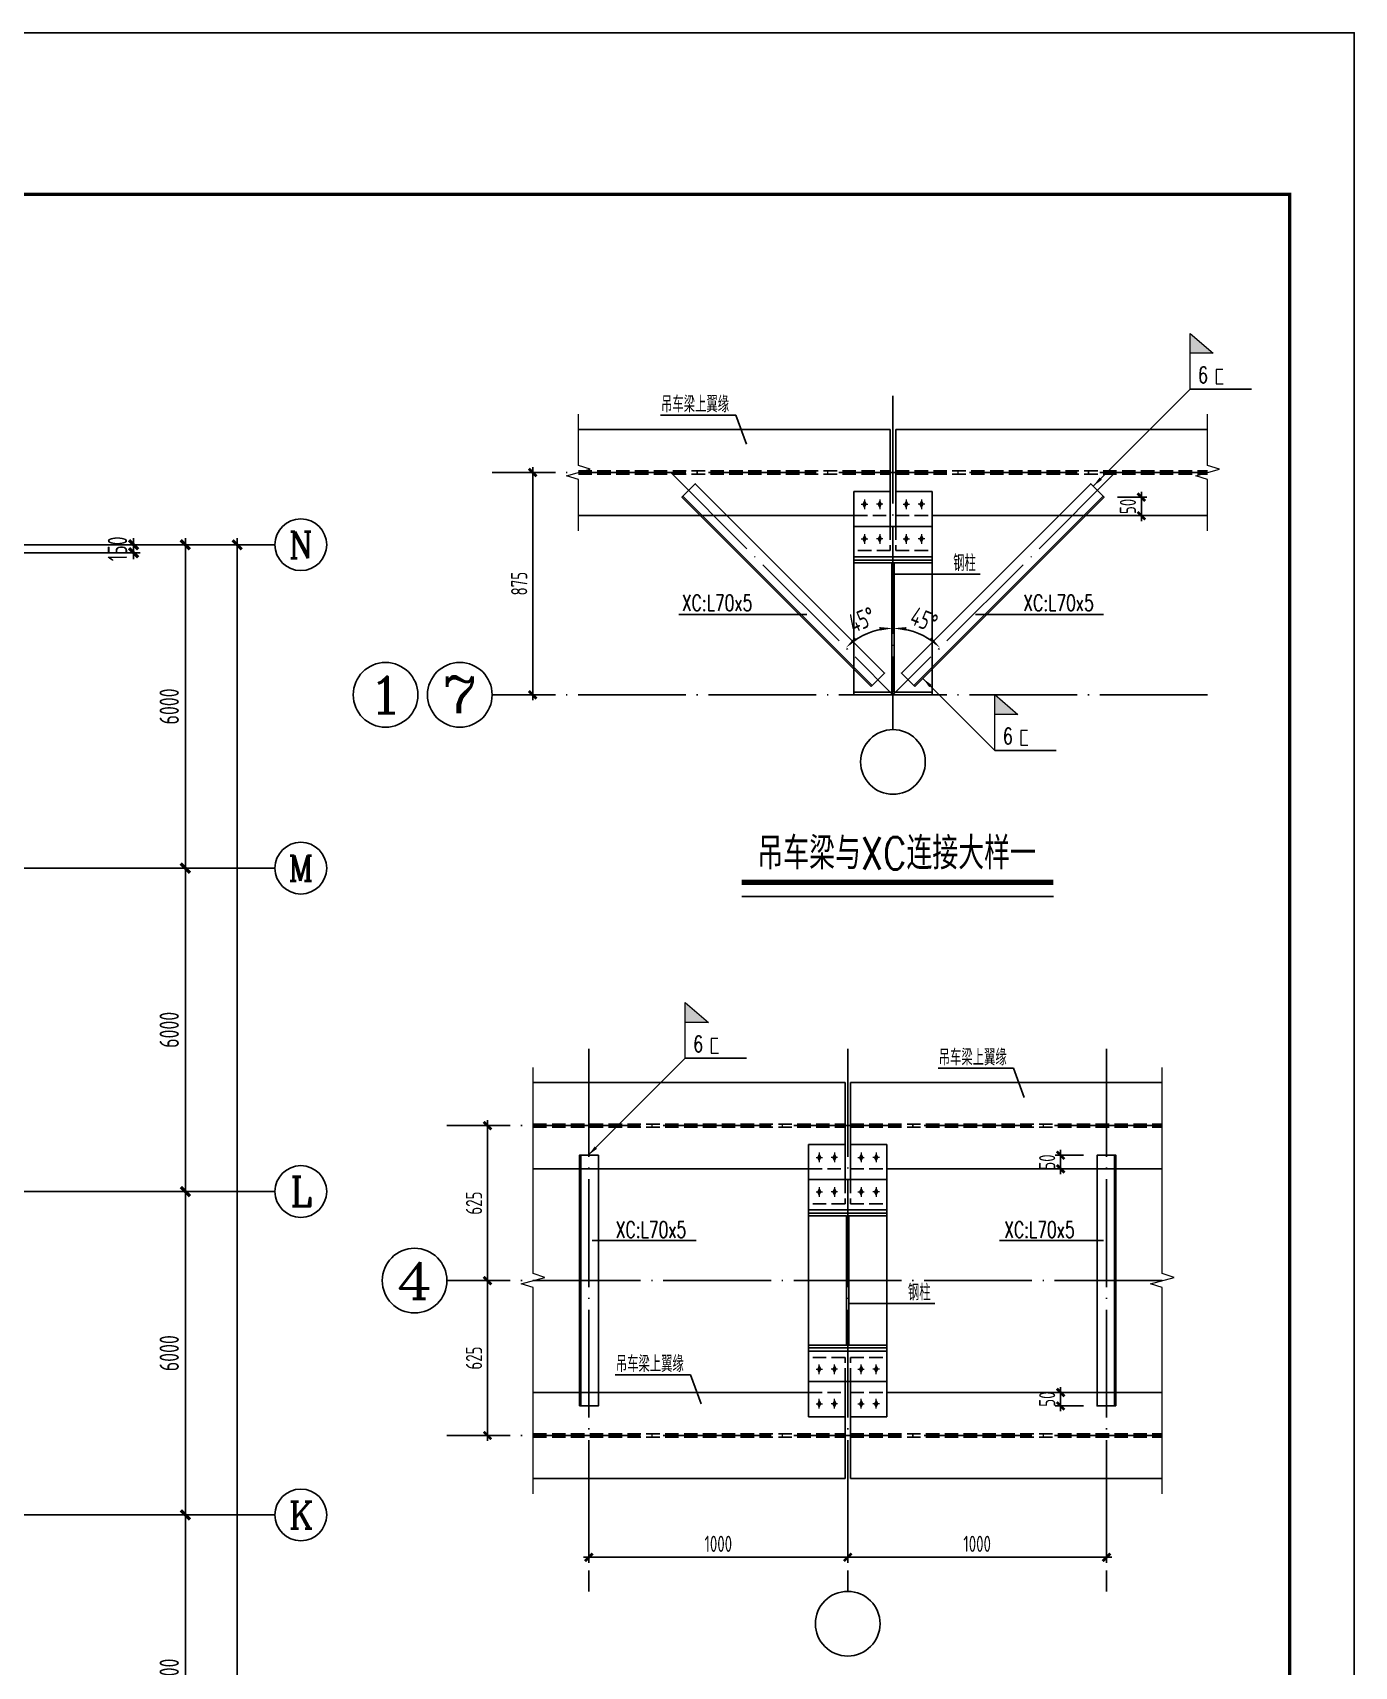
# Model space of a CAD drawing. Extents: x -1389621 to 57380, y -92505 to 283644.
# Drawn here: x -263375 to -238853, y 128257 to 158568 of the extents above; entities that cross this region are included whole.
import ezdxf
from ezdxf.enums import TextEntityAlignment as Align

# ---------------------------------------------------------------- set-up
doc = ezdxf.new("R2010")
doc.units = 0
doc.header["$LTSCALE"] = 100
doc.header["$MEASUREMENT"] = 0
doc.linetypes.add('DASH', pattern=[0.35, 0.25, -0.1])
doc.linetypes.add('DOTE', pattern=[2.42, 2, -0.2, 0.02, -0.2])
doc.layers.get('0').update_dxf_attribs({"linetype": 'CONTINUOUS'})
doc.layers.get('Defpoints').update_dxf_attribs({"linetype": 'CONTINUOUS'})
for name, color, linetype in [('AXIS', 3, 'CONTINUOUS'), ('AXIS_TEXT', 7, 'CONTINUOUS'), ('BORDER', 7, 'CONTINUOUS'), ('DIM', 3, 'CONTINUOUS'), ('DOTE', 1, 'DOTE'), ('TC', 151, 'CONTINUOUS'), ('柱子', 3, 'CONTINUOUS'), ('焊缝标注', 253, 'CONTINUOUS'), ('螺栓孔标注', 253, 'CONTINUOUS')]:
    doc.layers.add(name, color=color, linetype=linetype)
for name, color, linetype, lineweight in [('BOLT', 62, 'CONTINUOUS', 5), ('THIN', 7, 'CONTINUOUS', 0), ('文字', 3, 'CONTINUOUS', 20), ('焊接', 30, 'CONTINUOUS', 15)]:
    doc.layers.add(name, color=color, linetype=linetype, lineweight=lineweight)
doc.styles.add('_HZTXT', font='txt.shx', dxfattribs={"width": 0.7, "bigfont": 'HZTXT.shx'})
doc.styles.add('_TCH_AXIS', font='COMPLEX', dxfattribs={"bigfont": 'GBCBIG'})
doc.styles.add('COMPLEX', font='COMPLEX')
doc.styles.add('SIMPLEX', font='SIMPLEX.SHX')
doc.styles.add('TSSD_Dimension', font='tssdeng.shx', dxfattribs={"width": 0.7, "bigfont": 'hztxt.shx'})
doc.dimstyles.new('TSAN_100_100', dxfattribs={"dimtxt": 350, "dimasz": 100, "dimexe": 100, "dimexo": 250, "dimgap": 100, "dimtad": 2, "dimzin": 0, "dimdsep": 46, "dimtxsty": 'TSSD_Dimension', "dimblk": 'CLOSEDBLANK', "dimblk1": 'CLOSEDBLANK', "dimblk2": 'CLOSEDBLANK', "dimcen": 0, "dimdle": 100, "dimclrt": 7, "dimadec": 0, "dimazin": 0, "dimtfac": 1, "dimtdec": 0, "dimtix": 1, "dimtmove": 2, "dimatfit": 3, "dimldrblk": 'CLOSEDBLANK', "dimfxl": 0, "dimtolj": 1, "dimtzin": 0, "dimarcsym": 0})
doc.dimstyles.new('TSSD_100_100', dxfattribs={"dimtxt": 300, "dimasz": 100, "dimexe": 100, "dimexo": 250, "dimgap": 100, "dimtad": 1, "dimdec": 0, "dimzin": 0, "dimdsep": 46, "dimtxsty": 'TSSD_Dimension', "dimblk": 'ARCHTICK', "dimblk1": 'ARCHTICK', "dimblk2": 'ARCHTICK', "dimcen": 0, "dimdle": 100, "dimclrt": 7, "dimadec": 0, "dimazin": 0, "dimtfac": 1, "dimtdec": 0, "dimtix": 1, "dimtmove": 2, "dimatfit": 3, "dimfxl": 0, "dimtolj": 1, "dimtzin": 0, "dimarcsym": 0})

# ---------------------------------------------------------------- blocks, each defined once
blk = doc.blocks.new('_ArchTick')
at = {"color": 0, "linetype": 'ByBlock'}
blk.add_lwpolyline([(-0.71, -0.71, 0.5, 0.5, 0), (0.71, 0.71, 0.5, 0.5, 0)], format="xyseb", dxfattribs=at)
blk = doc.blocks.new('*D415')
at = {"layer": 'Defpoints', "color": 0, "ltscale": 100}
for p in [(-262635, 131067), (-260542, 131067), (-262635, 125067)]:
    blk.add_point(p, dxfattribs=at)
at = {"layer": 'DIM', "color": 0, "lineweight": -2, "ltscale": 100}
for p, q in [((-262335, 131067), (-260422, 131067)), ((-260542, 124947), (-260542, 131187)), ((-262335, 125067), (-260422, 125067))]:
    blk.add_line(p, q, dxfattribs=at)
at = {"layer": 'DIM', "color": 0, "lineweight": -2, "ltscale": 100, "xscale": 120, "yscale": 120, "zscale": 120}
for p, rotation in [((-260542, 131067), 90), ((-260542, 125067), 270)]:
    blk.add_blockref('_ArchTick', p, dxfattribs=dict(at, rotation=rotation))
at = {"layer": 'DIM', "color": 7, "ltscale": 100, "insert": (-260842, 128067), "char_height": 360, "attachment_point": 5, "rotation": 90, "style": 'TSSD_Dimension'}
blk.add_mtext('\\A1;6000', dxfattribs=at)
blk = doc.blocks.new('*D416')
at = {"layer": 'Defpoints', "color": 0, "ltscale": 100}
for p in [(-262635, 137067), (-260542, 137067), (-262635, 131067)]:
    blk.add_point(p, dxfattribs=at)
at = {"layer": 'DIM', "color": 0, "lineweight": -2, "ltscale": 100}
for p, q in [((-262335, 137067), (-260422, 137067)), ((-260542, 130947), (-260542, 137187)), ((-262335, 131067), (-260422, 131067))]:
    blk.add_line(p, q, dxfattribs=at)
at = {"layer": 'DIM', "color": 0, "lineweight": -2, "ltscale": 100, "xscale": 120, "yscale": 120, "zscale": 120}
for p, rotation in [((-260542, 137067), 90), ((-260542, 131067), 270)]:
    blk.add_blockref('_ArchTick', p, dxfattribs=dict(at, rotation=rotation))
at = {"layer": 'DIM', "color": 7, "ltscale": 100, "insert": (-260842, 134067), "char_height": 360, "attachment_point": 5, "rotation": 90, "style": 'TSSD_Dimension'}
blk.add_mtext('\\A1;6000', dxfattribs=at)
blk = doc.blocks.new('*D417')
at = {"layer": 'Defpoints', "color": 0, "ltscale": 100}
for p in [(-262635, 143067), (-260542, 143067), (-262635, 137067)]:
    blk.add_point(p, dxfattribs=at)
at = {"layer": 'DIM', "color": 0, "lineweight": -2, "ltscale": 100}
for p, q in [((-260542, 136947), (-260542, 143187)), ((-262335, 143067), (-260422, 143067)), ((-262335, 137067), (-260422, 137067))]:
    blk.add_line(p, q, dxfattribs=at)
at = {"layer": 'DIM', "color": 0, "lineweight": -2, "ltscale": 100, "xscale": 120, "yscale": 120, "zscale": 120}
for p, rotation in [((-260542, 143067), 90), ((-260542, 137067), 270)]:
    blk.add_blockref('_ArchTick', p, dxfattribs=dict(at, rotation=rotation))
at = {"layer": 'DIM', "color": 7, "ltscale": 100, "insert": (-260842, 140067), "char_height": 360, "attachment_point": 5, "rotation": 90, "style": 'TSSD_Dimension'}
blk.add_mtext('\\A1;6000', dxfattribs=at)
blk = doc.blocks.new('*D418')
at = {"layer": 'Defpoints', "color": 0, "ltscale": 100}
for p in [(-262635, 149067), (-260542, 149067), (-262635, 143067)]:
    blk.add_point(p, dxfattribs=at)
at = {"layer": 'DIM', "color": 0, "lineweight": -2, "ltscale": 100}
for p, q in [((-260542, 142947), (-260542, 149187)), ((-262335, 149067), (-260422, 149067)), ((-262335, 143067), (-260422, 143067))]:
    blk.add_line(p, q, dxfattribs=at)
at = {"layer": 'DIM', "color": 0, "lineweight": -2, "ltscale": 100, "xscale": 120, "yscale": 120, "zscale": 120}
for p, rotation in [((-260542, 149067), 90), ((-260542, 143067), 270)]:
    blk.add_blockref('_ArchTick', p, dxfattribs=dict(at, rotation=rotation))
at = {"layer": 'DIM', "color": 7, "ltscale": 100, "insert": (-260842, 146067), "char_height": 360, "attachment_point": 5, "rotation": 90, "style": 'TSSD_Dimension'}
blk.add_mtext('\\A1;6000', dxfattribs=at)
blk = doc.blocks.new('*D419')
at = {"layer": 'Defpoints', "color": 0, "ltscale": 100}
for p in [(-262875, 149067), (-259582, 149067), (-262875, 77067)]:
    blk.add_point(p, dxfattribs=at)
at = {"layer": 'DIM', "color": 0, "lineweight": -2, "ltscale": 100}
for p, q in [((-259582, 76947), (-259582, 149187)), ((-262575, 149067), (-259462, 149067)), ((-262575, 77067), (-259462, 77067))]:
    blk.add_line(p, q, dxfattribs=at)
at = {"layer": 'DIM', "color": 0, "lineweight": -2, "ltscale": 100, "xscale": 120, "yscale": 120, "zscale": 120}
for p, rotation in [((-259582, 149067), 90), ((-259582, 77067), 270)]:
    blk.add_blockref('_ArchTick', p, dxfattribs=dict(at, rotation=rotation))
at = {"layer": 'DIM', "color": 7, "ltscale": 100, "insert": (-259882, 113067), "char_height": 360, "attachment_point": 5, "rotation": 90, "style": 'TSSD_Dimension'}
blk.add_mtext('\\A1;72000', dxfattribs=at)
blk = doc.blocks.new('_AXISO')
blk.add_circle((0, 0), 0.5)
at = {"layer": 'AXIS_TEXT', "style": 'COMPLEX', "width": 1.041667}
blk.add_attdef('A', text='', height=0.56, dxfattribs=at).set_placement((-0.25, -0.28), (0.25, -0.28), align=Align.FIT)
blk = doc.blocks.new('*D435')
at = {"layer": 'Defpoints', "color": 0, "ltscale": 100}
for p in [(-263095, 149067), (-263095, 148917), (-261502, 149067)]:
    blk.add_point(p, dxfattribs=at)
at = {"layer": 'DIM', "color": 0, "lineweight": -2, "ltscale": 100}
for p, q in [((-261502, 149067), (-261502, 149187)), ((-262795, 149067), (-261382, 149067)), ((-262795, 148917), (-261382, 148917)), ((-261502, 148917), (-261502, 149067)), ((-261502, 148917), (-261502, 148797))]:
    blk.add_line(p, q, dxfattribs=at)
at = {"layer": 'DIM', "color": 0, "lineweight": -2, "ltscale": 100, "xscale": 120, "yscale": 120, "zscale": 120}
for p, rotation in [((-261502, 149067), 270), ((-261502, 148917), 90)]:
    blk.add_blockref('_ArchTick', p, dxfattribs=dict(at, rotation=rotation))
at = {"layer": 'DIM', "color": 7, "ltscale": 100, "insert": (-261802, 148992), "char_height": 360, "attachment_point": 5, "rotation": 90, "style": 'TSSD_Dimension'}
blk.add_mtext('\\A1;150', dxfattribs=at)
blk = doc.blocks.new('*D2664')
at = {"layer": 'Defpoints', "color": 0, "ltscale": 100}
for p in [(-253055, 131224), (-248252, 131224), (-248252, 130280)]:
    blk.add_point(p, dxfattribs=at)
at = {"layer": 'DIM', "color": 0, "lineweight": -2, "ltscale": 100}
for p, q in [((-253055, 130974), (-253055, 130180)), ((-248252, 130974), (-248252, 130180)), ((-253155, 130280), (-248152, 130280))]:
    blk.add_line(p, q, dxfattribs=at)
at = {"layer": 'DIM', "color": 0, "lineweight": -2, "ltscale": 100, "xscale": 100, "yscale": 100, "zscale": 100, "rotation": 180}
blk.add_blockref('_ArchTick', (-253055, 130280), dxfattribs=at)
at = {"layer": 'DIM', "color": 0, "lineweight": -2, "ltscale": 100, "xscale": 100, "yscale": 100, "zscale": 100}
blk.add_blockref('_ArchTick', (-248252, 130280), dxfattribs=at)
at = {"layer": 'DIM', "color": 7, "ltscale": 100, "insert": (-250654, 130530), "char_height": 300, "attachment_point": 5, "style": 'TSSD_Dimension'}
blk.add_mtext('\\A1;1000', dxfattribs=at)
blk = doc.blocks.new('*D2665')
at = {"layer": 'Defpoints', "color": 0, "ltscale": 100}
for p in [(-248252, 131224), (-243450, 131224), (-243450, 130280)]:
    blk.add_point(p, dxfattribs=at)
at = {"layer": 'DIM', "color": 0, "lineweight": -2, "ltscale": 100}
for p, q in [((-248252, 130974), (-248252, 130180)), ((-243450, 130974), (-243450, 130180)), ((-248352, 130280), (-243350, 130280))]:
    blk.add_line(p, q, dxfattribs=at)
at = {"layer": 'DIM', "color": 0, "lineweight": -2, "ltscale": 100, "xscale": 100, "yscale": 100, "zscale": 100, "rotation": 180}
blk.add_blockref('_ArchTick', (-248252, 130280), dxfattribs=at)
at = {"layer": 'DIM', "color": 0, "lineweight": -2, "ltscale": 100, "xscale": 100, "yscale": 100, "zscale": 100}
blk.add_blockref('_ArchTick', (-243450, 130280), dxfattribs=at)
at = {"layer": 'DIM', "color": 7, "ltscale": 100, "insert": (-245851, 130530), "char_height": 300, "attachment_point": 5, "style": 'TSSD_Dimension'}
blk.add_mtext('\\A1;1000', dxfattribs=at)
blk = doc.blocks.new('*D2666')
at = {"layer": 'Defpoints', "color": 0, "ltscale": 100}
for p in [(-254329, 135414), (-254937, 132539), (-254329, 132539)]:
    blk.add_point(p, dxfattribs=at)
at = {"layer": 'DIM', "color": 0, "lineweight": -2, "ltscale": 100}
for p, q in [((-254937, 135514), (-254937, 132439)), ((-254579, 135414), (-255037, 135414)), ((-254579, 132539), (-255037, 132539))]:
    blk.add_line(p, q, dxfattribs=at)
at = {"layer": 'DIM', "color": 0, "lineweight": -2, "ltscale": 100, "xscale": 100, "yscale": 100, "zscale": 100}
for p, rotation in [((-254937, 135414), 90), ((-254937, 132539), 270)]:
    blk.add_blockref('_ArchTick', p, dxfattribs=dict(at, rotation=rotation))
at = {"layer": 'DIM', "color": 7, "ltscale": 100, "insert": (-255187, 133977), "char_height": 300, "attachment_point": 5, "rotation": 90, "style": 'TSSD_Dimension'}
blk.add_mtext('\\A1;625', dxfattribs=at)
blk = doc.blocks.new('*D2667')
at = {"layer": 'Defpoints', "color": 0, "ltscale": 100}
for p in [(-254329, 138289), (-254937, 135414), (-254329, 135414)]:
    blk.add_point(p, dxfattribs=at)
at = {"layer": 'DIM', "color": 0, "lineweight": -2, "ltscale": 100}
for p, q in [((-254579, 138289), (-255037, 138289)), ((-254937, 138389), (-254937, 135314)), ((-254579, 135414), (-255037, 135414))]:
    blk.add_line(p, q, dxfattribs=at)
at = {"layer": 'DIM', "color": 0, "lineweight": -2, "ltscale": 100, "xscale": 100, "yscale": 100, "zscale": 100}
for p, rotation in [((-254937, 138289), 90), ((-254937, 135414), 270)]:
    blk.add_blockref('_ArchTick', p, dxfattribs=dict(at, rotation=rotation))
at = {"layer": 'DIM', "color": 7, "ltscale": 100, "insert": (-255187, 136852), "char_height": 300, "attachment_point": 5, "rotation": 90, "style": 'TSSD_Dimension'}
blk.add_mtext('\\A1;625', dxfattribs=at)
blk = doc.blocks.new('*D2668')
at = {"layer": 'Defpoints', "color": 0, "ltscale": 100}
for p in [(-243625, 137739), (-244302, 137489), (-243625, 137489)]:
    blk.add_point(p, dxfattribs=at)
at = {"layer": 'DIM', "color": 0, "lineweight": -2, "ltscale": 100}
for p, q in [((-243875, 137739), (-244402, 137739)), ((-244302, 137739), (-244302, 137839)), ((-244302, 137739), (-244302, 137489)), ((-243875, 137489), (-244402, 137489)), ((-244302, 137489), (-244302, 137389))]:
    blk.add_line(p, q, dxfattribs=at)
at = {"layer": 'DIM', "color": 0, "lineweight": -2, "ltscale": 100, "xscale": 100, "yscale": 100, "zscale": 100}
for p, rotation in [((-244302, 137739), 270), ((-244302, 137489), 90)]:
    blk.add_blockref('_ArchTick', p, dxfattribs=dict(at, rotation=rotation))
at = {"layer": 'DIM', "color": 7, "ltscale": 100, "insert": (-244552, 137614), "char_height": 300, "attachment_point": 5, "rotation": 90, "style": 'TSSD_Dimension'}
blk.add_mtext('\\A1;50', dxfattribs=at)
blk = doc.blocks.new('*D2669')
at = {"layer": 'Defpoints', "color": 0, "ltscale": 100}
for p in [(-244302, 133089), (-243625, 133339), (-243625, 133089)]:
    blk.add_point(p, dxfattribs=at)
at = {"layer": 'DIM', "color": 0, "lineweight": -2, "ltscale": 100}
for p, q in [((-244302, 133339), (-244302, 133439)), ((-243875, 133339), (-244402, 133339)), ((-243875, 133089), (-244402, 133089)), ((-244302, 133339), (-244302, 133089)), ((-244302, 133089), (-244302, 132989))]:
    blk.add_line(p, q, dxfattribs=at)
at = {"layer": 'DIM', "color": 0, "lineweight": -2, "ltscale": 100, "xscale": 100, "yscale": 100, "zscale": 100}
for p, rotation in [((-244302, 133339), 270), ((-244302, 133089), 90)]:
    blk.add_blockref('_ArchTick', p, dxfattribs=dict(at, rotation=rotation))
at = {"layer": 'DIM', "color": 7, "ltscale": 100, "insert": (-244552, 133214), "char_height": 300, "attachment_point": 5, "rotation": 90, "style": 'TSSD_Dimension'}
blk.add_mtext('\\A1;50', dxfattribs=at)
blk = doc.blocks.new('*D2670')
at = {"layer": 'Defpoints', "color": 0, "ltscale": 100}
for p in [(-253490, 150407), (-254098, 146282), (-253490, 146282)]:
    blk.add_point(p, dxfattribs=at)
at = {"layer": 'DIM', "color": 0, "lineweight": -2, "ltscale": 100}
for p, q in [((-253740, 150407), (-254198, 150407)), ((-254098, 150507), (-254098, 146182)), ((-253740, 146282), (-254198, 146282))]:
    blk.add_line(p, q, dxfattribs=at)
at = {"layer": 'DIM', "color": 0, "lineweight": -2, "ltscale": 100, "xscale": 100, "yscale": 100, "zscale": 100}
for p, rotation in [((-254098, 150407), 90), ((-254098, 146282), 270)]:
    blk.add_blockref('_ArchTick', p, dxfattribs=dict(at, rotation=rotation))
at = {"layer": 'DIM', "color": 7, "ltscale": 100, "insert": (-254348, 148345), "char_height": 300, "attachment_point": 5, "rotation": 90, "style": 'TSSD_Dimension'}
blk.add_mtext('\\A1;875', dxfattribs=at)
blk = doc.blocks.new('*D2671')
at = {"layer": 'Defpoints', "color": 0, "ltscale": 100}
for p in [(-243497, 149950), (-243497, 149607), (-242804, 149607)]:
    blk.add_point(p, dxfattribs=at)
at = {"layer": 'DIM', "color": 0, "lineweight": -2, "ltscale": 100}
for p, q in [((-242804, 149950), (-242804, 150050)), ((-243247, 149950), (-242704, 149950)), ((-242804, 149950), (-242804, 149607)), ((-243247, 149607), (-242704, 149607)), ((-242804, 149607), (-242804, 149507))]:
    blk.add_line(p, q, dxfattribs=at)
at = {"layer": 'DIM', "color": 0, "lineweight": -2, "ltscale": 100, "xscale": 100, "yscale": 100, "zscale": 100}
for p, rotation in [((-242804, 149950), 270), ((-242804, 149607), 90)]:
    blk.add_blockref('_ArchTick', p, dxfattribs=dict(at, rotation=rotation))
at = {"layer": 'DIM', "color": 7, "ltscale": 100, "insert": (-243054, 149779), "char_height": 300, "attachment_point": 5, "rotation": 90, "style": 'TSSD_Dimension'}
blk.add_mtext('\\A1;50', dxfattribs=at)
blk = doc.blocks.new('_ClosedBlank')
at = {"color": 0}
blk.add_lwpolyline([(0, 0, 0, 0.658, 0), (-2.5, 0, 0.658, 0.658, 0)], format="xyseb", dxfattribs=at)
blk = doc.blocks.new('*D2672')
at = {"layer": 'Defpoints', "color": 0, "ltscale": 100}
for p in [(-247413, 151831), (-243288, 150407), (-246795, 147352), (-247413, 146282), (-247413, 145638)]:
    blk.add_point(p, dxfattribs=at)
at = {"layer": 'DIM', "color": 0, "lineweight": -2, "ltscale": 100}
blk.add_arc((-247413, 146282), 1235, 49.6411, 85.3589, dxfattribs=at)
at = {"layer": 'DIM', "color": 0, "lineweight": -2, "ltscale": 100, "xscale": 100, "yscale": 100, "zscale": 100}
for p, rotation in [((-247413, 147517), 177.6794555407549), ((-246539, 147156), 317.3205444592451)]:
    blk.add_blockref('_ClosedBlank', p, dxfattribs=dict(at, rotation=rotation))
at = {"layer": 'DIM', "color": 7, "ltscale": 100, "insert": (-246835, 147677), "char_height": 350, "attachment_point": 5, "rotation": 337.5, "style": 'TSSD_Dimension'}
blk.add_mtext('\\A1;45°', dxfattribs=at)
blk = doc.blocks.new('*D2673')
at = {"layer": 'Defpoints', "color": 0, "ltscale": 100}
for p in [(-247413, 151831), (-251336, 150206), (-247732, 147475), (-247413, 145638), (-246586, 145456)]:
    blk.add_point(p, dxfattribs=at)
at = {"layer": 'DIM', "color": 0, "lineweight": -2, "ltscale": 100}
blk.add_arc((-247413, 146282), 1235, 94.6411, 130.3589, dxfattribs=at)
at = {"layer": 'DIM', "color": 0, "lineweight": -2, "ltscale": 100, "xscale": 100, "yscale": 100, "zscale": 100}
for p, rotation in [((-248286, 147156), 222.6794555407587), ((-247413, 147517), 2.320544459245172)]:
    blk.add_blockref('_ClosedBlank', p, dxfattribs=dict(at, rotation=rotation))
at = {"layer": 'DIM', "color": 7, "ltscale": 100, "insert": (-247990, 147677), "char_height": 350, "attachment_point": 5, "rotation": 22.5, "style": 'TSSD_Dimension'}
blk.add_mtext('\\A1;45°', dxfattribs=at)

msp = doc.modelspace()

# ---------------------------------------------------------------- hatches: boundary and pattern name
at = {"layer": 'BOLT'}
for points in [[(-247940.41, 149878.491), (-247970.41, 149818.491), (-247940.41, 149758.491), (-247910.41, 149818.491)], [(-247659.745, 149878.491), (-247629.745, 149818.491), (-247659.745, 149758.491), (-247689.745, 149818.491)], [(-247165.41, 149878.491), (-247195.41, 149818.491), (-247165.41, 149758.491), (-247135.41, 149818.491)], [(-246884.745, 149878.491), (-246854.745, 149818.491), (-246884.745, 149758.491), (-246914.745, 149818.491)], [(-247940.41, 149236.417), (-247970.41, 149176.417), (-247940.41, 149116.417), (-247910.41, 149176.417)], [(-247659.745, 149236.417), (-247629.745, 149176.417), (-247659.745, 149116.417), (-247689.745, 149176.417)], [(-247165.41, 149236.417), (-247195.41, 149176.417), (-247165.41, 149116.417), (-247135.41, 149176.417)], [(-246884.745, 149236.417), (-246854.745, 149176.417), (-246884.745, 149116.417), (-246914.745, 149176.417)], [(-248780.097, 137760.16), (-248810.097, 137700.16), (-248780.097, 137640.16), (-248750.097, 137700.16)], [(-248499.432, 137760.16), (-248469.432, 137700.16), (-248499.432, 137640.16), (-248529.432, 137700.16)], [(-248005.097, 137760.16), (-248035.097, 137700.16), (-248005.097, 137640.16), (-247975.097, 137700.16)], [(-247724.432, 137760.16), (-247694.432, 137700.16), (-247724.432, 137640.16), (-247754.432, 137700.16)], [(-248780.097, 137118.085), (-248810.097, 137058.085), (-248780.097, 136998.085), (-248750.097, 137058.085)], [(-248499.432, 137118.085), (-248469.432, 137058.085), (-248499.432, 136998.085), (-248529.432, 137058.085)], [(-248005.097, 137118.085), (-248035.097, 137058.085), (-248005.097, 136998.085), (-247975.097, 137058.085)], [(-247724.432, 137118.085), (-247694.432, 137058.085), (-247724.432, 136998.085), (-247754.432, 137058.085)], [(-248780.097, 133710.075), (-248810.097, 133770.075), (-248780.097, 133830.075), (-248750.097, 133770.075)], [(-248499.432, 133710.075), (-248469.432, 133770.075), (-248499.432, 133830.075), (-248529.432, 133770.075)], [(-248005.097, 133710.075), (-248035.097, 133770.075), (-248005.097, 133830.075), (-247975.097, 133770.075)], [(-247724.432, 133710.075), (-247694.432, 133770.075), (-247724.432, 133830.075), (-247754.432, 133770.075)], [(-248780.097, 133068), (-248810.097, 133128), (-248780.097, 133188), (-248750.097, 133128)], [(-248499.432, 133068), (-248469.432, 133128), (-248499.432, 133188), (-248529.432, 133128)], [(-248005.097, 133068), (-248035.097, 133128), (-248005.097, 133188), (-247975.097, 133128)], [(-247724.432, 133068), (-247694.432, 133128), (-247724.432, 133188), (-247754.432, 133128)]]:
    msp.add_hatch(color=256, dxfattribs=at).paths.add_polyline_path(points)
at = {"layer": '焊接'}
for points in [[(-241899.059, 152989.753), (-241899.059, 152618.938), (-241470.152, 152618.938)], [(-245522.19, 146289.98), (-245522.19, 145919.165), (-245093.283, 145919.165)], [(-251266.986, 140576.242), (-251266.986, 140205.427), (-250838.079, 140205.427)]]:
    msp.add_hatch(color=256, dxfattribs=at).paths.add_polyline_path(points)

# ---------------------------------------------------------------- linework, layer by layer
for centre in [(-247412.578, 145037.696, 654.222), (-248252.264, 129047.989)]:
    msp.add_circle(centre, 600)
at = {"layer": 'AXIS'}
for p, q in [((-262634.902, 149066.574), (-258880.293, 149066.574)), ((-262634.902, 143066.574), (-258880.293, 143066.574)), ((-262634.902, 137066.574), (-258880.293, 137066.574)), ((-262634.902, 131066.574), (-258880.293, 131066.574))]:
    msp.add_line(p, q, dxfattribs=at)
at = {"layer": 'AXIS', "color": 3}
msp.add_line((-250216.988, 142542.786, 654.222), (-244432.238, 142542.786, 654.222), dxfattribs=at)
at = {"layer": 'AXIS', "color": 3, "const_width": 100.1, "elevation": 654.222}
msp.add_lwpolyline([(-250220.358, 142805.989), (-244435.309, 142805.989)], dxfattribs=at)
at = {"layer": 'BOLT'}
for p, q in [((-248000.41, 149818.491, 654.222), (-247880.41, 149818.491, 654.222)), ((-247940.41, 149878.491, 654.222), (-247970.41, 149818.491, 654.222)), ((-247940.41, 149758.491, 654.222), (-247970.41, 149818.491, 654.222)), ((-247940.41, 149908.491, 654.222), (-247940.41, 149728.491, 654.222)), ((-247940.41, 149878.491, 654.222), (-247910.41, 149818.491, 654.222)), ((-247940.41, 149758.491, 654.222), (-247910.41, 149818.491, 654.222)), ((-247599.745, 149818.491, 654.222), (-247719.745, 149818.491, 654.222)), ((-247659.745, 149878.491, 654.222), (-247689.745, 149818.491, 654.222)), ((-247659.745, 149758.491, 654.222), (-247689.745, 149818.491, 654.222)), ((-247659.745, 149908.491, 654.222), (-247659.745, 149728.491, 654.222)), ((-247659.745, 149878.491, 654.222), (-247629.745, 149818.491, 654.222)), ((-247659.745, 149758.491, 654.222), (-247629.745, 149818.491, 654.222)), ((-247225.41, 149818.491, 654.222), (-247105.41, 149818.491, 654.222)), ((-247165.41, 149878.491, 654.222), (-247195.41, 149818.491, 654.222)), ((-247165.41, 149758.491, 654.222), (-247195.41, 149818.491, 654.222)), ((-247165.41, 149908.491, 654.222), (-247165.41, 149728.491, 654.222)), ((-247165.41, 149878.491, 654.222), (-247135.41, 149818.491, 654.222)), ((-247165.41, 149758.491, 654.222), (-247135.41, 149818.491, 654.222)), ((-246824.745, 149818.491, 654.222), (-246944.745, 149818.491, 654.222)), ((-246884.745, 149878.491, 654.222), (-246914.745, 149818.491, 654.222)), ((-246884.745, 149758.491, 654.222), (-246914.745, 149818.491, 654.222)), ((-246884.745, 149908.491, 654.222), (-246884.745, 149728.491, 654.222)), ((-246884.745, 149878.491, 654.222), (-246854.745, 149818.491, 654.222)), ((-246884.745, 149758.491, 654.222), (-246854.745, 149818.491, 654.222)), ((-248000.41, 149176.417, 654.222), (-247880.41, 149176.417, 654.222)), ((-247940.41, 149236.417, 654.222), (-247970.41, 149176.417, 654.222)), ((-247940.41, 149116.417, 654.222), (-247970.41, 149176.417, 654.222)), ((-247940.41, 149266.417, 654.222), (-247940.41, 149086.417, 654.222)), ((-247940.41, 149236.417, 654.222), (-247910.41, 149176.417, 654.222)), ((-247940.41, 149116.417, 654.222), (-247910.41, 149176.417, 654.222)), ((-247599.745, 149176.417, 654.222), (-247719.745, 149176.417, 654.222)), ((-247659.745, 149236.417, 654.222), (-247689.745, 149176.417, 654.222)), ((-247659.745, 149116.417, 654.222), (-247689.745, 149176.417, 654.222)), ((-247659.745, 149266.417, 654.222), (-247659.745, 149086.417, 654.222)), ((-247659.745, 149236.417, 654.222), (-247629.745, 149176.417, 654.222)), ((-247659.745, 149116.417, 654.222), (-247629.745, 149176.417, 654.222)), ((-247225.41, 149176.417, 654.222), (-247105.41, 149176.417, 654.222)), ((-247165.41, 149236.417, 654.222), (-247195.41, 149176.417, 654.222)), ((-247165.41, 149116.417, 654.222), (-247195.41, 149176.417, 654.222)), ((-247165.41, 149266.417, 654.222), (-247165.41, 149086.417, 654.222)), ((-247165.41, 149236.417, 654.222), (-247135.41, 149176.417, 654.222)), ((-247165.41, 149116.417, 654.222), (-247135.41, 149176.417, 654.222)), ((-246824.745, 149176.417, 654.222), (-246944.745, 149176.417, 654.222)), ((-246884.745, 149236.417, 654.222), (-246914.745, 149176.417, 654.222)), ((-246884.745, 149116.417, 654.222), (-246914.745, 149176.417, 654.222)), ((-246884.745, 149266.417, 654.222), (-246884.745, 149086.417, 654.222)), ((-246884.745, 149236.417, 654.222), (-246854.745, 149176.417, 654.222)), ((-246884.745, 149116.417, 654.222), (-246854.745, 149176.417, 654.222)), ((-248840.097, 137700.16), (-248720.097, 137700.16)), ((-248780.097, 137760.16), (-248810.097, 137700.16)), ((-248780.097, 137640.16), (-248810.097, 137700.16)), ((-248780.097, 137790.16), (-248780.097, 137610.16)), ((-248780.097, 137760.16), (-248750.097, 137700.16)), ((-248780.097, 137640.16), (-248750.097, 137700.16)), ((-248439.432, 137700.16), (-248559.432, 137700.16)), ((-248499.432, 137760.16), (-248529.432, 137700.16)), ((-248499.432, 137640.16), (-248529.432, 137700.16)), ((-248499.432, 137790.16), (-248499.432, 137610.16)), ((-248499.432, 137760.16), (-248469.432, 137700.16)), ((-248499.432, 137640.16), (-248469.432, 137700.16)), ((-248065.097, 137700.16), (-247945.097, 137700.16)), ((-248005.097, 137760.16), (-248035.097, 137700.16)), ((-248005.097, 137640.16), (-248035.097, 137700.16)), ((-248005.097, 137790.16), (-248005.097, 137610.16)), ((-248005.097, 137760.16), (-247975.097, 137700.16)), ((-248005.097, 137640.16), (-247975.097, 137700.16)), ((-247664.432, 137700.16), (-247784.432, 137700.16)), ((-247724.432, 137760.16), (-247754.432, 137700.16)), ((-247724.432, 137640.16), (-247754.432, 137700.16)), ((-247724.432, 137790.16), (-247724.432, 137610.16)), ((-247724.432, 137760.16), (-247694.432, 137700.16)), ((-247724.432, 137640.16), (-247694.432, 137700.16)), ((-248840.097, 137058.085), (-248720.097, 137058.085)), ((-248780.097, 137118.085), (-248810.097, 137058.085)), ((-248780.097, 136998.085), (-248810.097, 137058.085)), ((-248780.097, 137148.085), (-248780.097, 136968.085)), ((-248780.097, 137118.085), (-248750.097, 137058.085)), ((-248780.097, 136998.085), (-248750.097, 137058.085)), ((-248439.432, 137058.085), (-248559.432, 137058.085)), ((-248499.432, 137118.085), (-248529.432, 137058.085)), ((-248499.432, 136998.085), (-248529.432, 137058.085)), ((-248499.432, 137148.085), (-248499.432, 136968.085)), ((-248499.432, 137118.085), (-248469.432, 137058.085)), ((-248499.432, 136998.085), (-248469.432, 137058.085)), ((-248065.097, 137058.085), (-247945.097, 137058.085)), ((-248005.097, 137118.085), (-248035.097, 137058.085)), ((-248005.097, 136998.085), (-248035.097, 137058.085)), ((-248005.097, 137148.085), (-248005.097, 136968.085)), ((-248005.097, 137118.085), (-247975.097, 137058.085)), ((-248005.097, 136998.085), (-247975.097, 137058.085)), ((-247664.432, 137058.085), (-247784.432, 137058.085)), ((-247724.432, 137118.085), (-247754.432, 137058.085)), ((-247724.432, 136998.085), (-247754.432, 137058.085)), ((-247724.432, 137148.085), (-247724.432, 136968.085)), ((-247724.432, 137118.085), (-247694.432, 137058.085)), ((-247724.432, 136998.085), (-247694.432, 137058.085)), ((-248840.097, 133770.075), (-248720.097, 133770.075)), ((-248780.097, 133830.075), (-248810.097, 133770.075)), ((-248780.097, 133710.075), (-248810.097, 133770.075)), ((-248780.097, 133680.075), (-248780.097, 133860.075)), ((-248780.097, 133830.075), (-248750.097, 133770.075)), ((-248780.097, 133710.075), (-248750.097, 133770.075)), ((-248439.432, 133770.075), (-248559.432, 133770.075)), ((-248499.432, 133830.075), (-248529.432, 133770.075)), ((-248499.432, 133710.075), (-248529.432, 133770.075)), ((-248499.432, 133680.075), (-248499.432, 133860.075)), ((-248499.432, 133830.075), (-248469.432, 133770.075)), ((-248499.432, 133710.075), (-248469.432, 133770.075)), ((-248065.097, 133770.075), (-247945.097, 133770.075)), ((-248005.097, 133830.075), (-248035.097, 133770.075)), ((-248005.097, 133710.075), (-248035.097, 133770.075)), ((-248005.097, 133680.075), (-248005.097, 133860.075)), ((-248005.097, 133830.075), (-247975.097, 133770.075)), ((-248005.097, 133710.075), (-247975.097, 133770.075)), ((-247664.432, 133770.075), (-247784.432, 133770.075)), ((-247724.432, 133830.075), (-247754.432, 133770.075)), ((-247724.432, 133710.075), (-247754.432, 133770.075)), ((-247724.432, 133680.075), (-247724.432, 133860.075)), ((-247724.432, 133830.075), (-247694.432, 133770.075)), ((-247724.432, 133710.075), (-247694.432, 133770.075)), ((-248840.097, 133128), (-248720.097, 133128)), ((-248780.097, 133188), (-248810.097, 133128)), ((-248780.097, 133068), (-248810.097, 133128)), ((-248780.097, 133038), (-248780.097, 133218)), ((-248780.097, 133188), (-248750.097, 133128)), ((-248780.097, 133068), (-248750.097, 133128)), ((-248439.432, 133128), (-248559.432, 133128)), ((-248499.432, 133188), (-248529.432, 133128)), ((-248499.432, 133068), (-248529.432, 133128)), ((-248499.432, 133038), (-248499.432, 133218)), ((-248499.432, 133188), (-248469.432, 133128)), ((-248499.432, 133068), (-248469.432, 133128)), ((-248065.097, 133128), (-247945.097, 133128)), ((-248005.097, 133188), (-248035.097, 133128)), ((-248005.097, 133068), (-248035.097, 133128)), ((-248005.097, 133038), (-248005.097, 133218)), ((-248005.097, 133188), (-247975.097, 133128)), ((-248005.097, 133068), (-247975.097, 133128)), ((-247664.432, 133128), (-247784.432, 133128)), ((-247724.432, 133188), (-247754.432, 133128)), ((-247724.432, 133068), (-247754.432, 133128)), ((-247724.432, 133038), (-247724.432, 133218)), ((-247724.432, 133188), (-247694.432, 133128)), ((-247724.432, 133068), (-247694.432, 133128))]:
    msp.add_line(p, q, dxfattribs=at)
at = {"layer": 'BORDER'}
msp.add_lwpolyline([(-310132.734, 57648.326), (-310132.734, 158568.326), (-238852.734, 158568.326), (-238852.734, 57648.326)], close=True, dxfattribs=at)
at = {"layer": 'BORDER', "const_width": 60}
msp.add_lwpolyline([(-308932.734, 58848.326), (-308932.734, 155568.326), (-240052.734, 155568.326), (-240052.734, 58848.326)], close=True, dxfattribs=at)
at = {"layer": 'DIM', "ltscale": 100}
for p, q in [((-253249.762, 151207.412, 654.222), (-247462.578, 151207.412, 654.222)), ((-247462.578, 149607.412, 654.222), (-247462.578, 151207.412, 654.222)), ((-247362.578, 149607.412, 654.222), (-247362.578, 151207.412, 654.222)), ((-247362.578, 151207.412, 654.222), (-241575.393, 151207.412, 654.222)), ((-248137.578, 148957.412, 654.222), (-248137.578, 150057.412, 654.222)), ((-248137.578, 150057.412, 654.222), (-247462.578, 150057.412, 654.222)), ((-247462.578, 150057.412, 654.222), (-247462.578, 149407.412, 654.222)), ((-246687.578, 150057.412, 654.222), (-247362.578, 150057.412, 654.222)), ((-247362.578, 150057.412, 654.222), (-247362.578, 149407.412, 654.222)), ((-246687.578, 148957.412, 654.222), (-246687.578, 150057.412, 654.222)), ((-251310.314, 149968.015, 654.222), (-247797.348, 146455.05, 654.222)), ((-243514.842, 149968.015, 654.222), (-247027.808, 146455.05, 654.222)), ((-253249.762, 149607.412, 654.222), (-248137.578, 149607.412, 654.222)), ((-246687.578, 149607.412, 654.222), (-241575.393, 149607.412, 654.222)), ((-246687.578, 148842.412, 654.222), (-248137.578, 148842.412, 654.222)), ((-248137.578, 146332.412, 654.222), (-248137.578, 148732.412, 654.222)), ((-246687.578, 148732.412, 654.222), (-246687.578, 146332.412, 654.222)), ((-254089.449, 139089.08), (-248302.264, 139089.08)), ((-248302.264, 137489.08), (-248302.264, 139089.08)), ((-248202.264, 137489.08), (-248202.264, 139089.08)), ((-248202.264, 139089.08), (-242415.08, 139089.08)), ((-248977.264, 136839.08), (-248977.264, 137939.08)), ((-248977.264, 137939.08), (-248302.264, 137939.08)), ((-248302.264, 137939.08), (-248302.264, 137289.08)), ((-247527.264, 137939.08), (-248202.264, 137939.08)), ((-248202.264, 137939.08), (-248202.264, 137289.08)), ((-247527.264, 136839.08), (-247527.264, 137939.08)), ((-253204.739, 137739.08), (-253204.739, 133089.08)), ((-243299.789, 137739.08), (-243299.789, 133089.08)), ((-254089.449, 137489.08), (-248977.264, 137489.08)), ((-247527.264, 137489.08), (-242415.08, 137489.08)), ((-247527.264, 136724.08), (-248977.264, 136724.08)), ((-248977.264, 134214.08), (-248977.264, 136614.08)), ((-247527.264, 136614.08), (-247527.264, 134214.08)), ((-247527.264, 134104.08), (-248977.264, 134104.08)), ((-248977.264, 133989.08), (-248977.264, 132889.08)), ((-247527.264, 133989.08), (-247527.264, 132889.08)), ((-248302.264, 132889.08), (-248302.264, 133539.08)), ((-248202.264, 132889.08), (-248202.264, 133539.08)), ((-254089.449, 133339.08), (-248977.264, 133339.08)), ((-248302.264, 133339.08), (-248302.264, 131739.08)), ((-248202.264, 133339.08), (-248202.264, 131739.08)), ((-247527.264, 133339.08), (-242415.08, 133339.08)), ((-248977.264, 132889.08), (-248302.264, 132889.08)), ((-247527.264, 132889.08), (-248202.264, 132889.08)), ((-254089.449, 131739.08), (-248302.264, 131739.08)), ((-248202.264, 131739.08), (-242415.08, 131739.08))]:
    msp.add_line(p, q, dxfattribs=at)
at = {"layer": 'DIM', "linetype": 'DASH', "ltscale": 10}
for p, q in [((-253249.762, 150437.412, 654.222), (-247462.578, 150437.412, 654.222)), ((-253249.762, 150377.412, 654.222), (-247462.578, 150377.412, 654.222)), ((-247362.578, 150437.412, 654.222), (-241575.393, 150437.412, 654.222)), ((-247362.578, 150377.412, 654.222), (-241575.393, 150377.412, 654.222)), ((-248137.578, 149607.412, 654.222), (-247462.578, 149607.412, 654.222)), ((-247362.578, 149607.412, 654.222), (-246687.578, 149607.412, 654.222)), ((-247462.578, 149407.412, 654.222), (-247462.578, 148957.412, 654.222)), ((-247362.578, 149407.412, 654.222), (-247362.578, 148957.412, 654.222)), ((-247462.578, 148957.412, 654.222), (-248137.578, 148957.412, 654.222)), ((-247362.578, 148957.412, 654.222), (-246687.578, 148957.412, 654.222)), ((-254089.449, 138319.08), (-248302.264, 138319.08)), ((-254089.449, 138259.08), (-248302.264, 138259.08)), ((-248202.264, 138319.08), (-242415.08, 138319.08)), ((-248202.264, 138259.08), (-242415.08, 138259.08)), ((-248977.264, 137489.08), (-248302.264, 137489.08)), ((-248202.264, 137489.08), (-247527.264, 137489.08)), ((-248302.264, 137289.08), (-248302.264, 136839.08)), ((-248202.264, 137289.08), (-248202.264, 136839.08)), ((-248302.264, 136839.08), (-248977.264, 136839.08)), ((-248202.264, 136839.08), (-247527.264, 136839.08)), ((-248302.264, 133989.08), (-248977.264, 133989.08)), ((-248302.264, 133539.08), (-248302.264, 133989.08)), ((-248202.264, 133989.08), (-247527.264, 133989.08)), ((-248202.264, 133539.08), (-248202.264, 133989.08)), ((-248977.264, 133339.08), (-248302.264, 133339.08)), ((-248977.264, 133339.08), (-248302.264, 133339.08)), ((-248202.264, 133339.08), (-247527.264, 133339.08)), ((-254089.449, 132569.08), (-248302.264, 132569.08)), ((-254089.449, 132509.08), (-248302.264, 132509.08)), ((-248202.264, 132569.08), (-242415.08, 132569.08)), ((-248202.264, 132509.08), (-242415.08, 132509.08))]:
    msp.add_line(p, q, dxfattribs=at)
at = {"layer": 'DIM', "ltscale": 100, "elevation": 654.222}
for points in [[(-247815.025, 146437.372), (-247567.538, 146684.859), (-251080.504, 150197.825), (-251327.991, 149950.338)], [(-247010.13, 146437.372), (-247257.617, 146684.859), (-243744.651, 150197.825), (-243497.164, 149950.338)], [(-248137.578, 148782.412), (-248137.578, 149407.412), (-246687.578, 149407.412), (-246687.578, 148782.412)]]:
    msp.add_lwpolyline(points, close=True, dxfattribs=at)
at = {"layer": 'DIM', "ltscale": 100}
for points in [[(-253229.739, 133089.08), (-252879.739, 133089.08), (-252879.739, 137739.08), (-253229.739, 137739.08)], [(-243274.789, 133089.08), (-243624.789, 133089.08), (-243624.789, 137739.08), (-243274.789, 137739.08)], [(-248977.264, 136664.08), (-248977.264, 137289.08), (-247527.264, 137289.08), (-247527.264, 136664.08)], [(-248977.264, 133539.08), (-248977.264, 134164.08), (-247527.264, 134164.08), (-247527.264, 133539.08)]]:
    msp.add_lwpolyline(points, close=True, dxfattribs=at)
at = {"layer": 'DOTE', "linetype": 'DOTE', "ltscale": 10}
for p, q in [((-247412.578, 151831.43, 654.222), (-247412.578, 145637.696, 654.222)), ((-241575.393, 150407.412, 654.222), (-254849.888, 150407.412, 654.222)), ((-251537.578, 150407.412, 654.222), (-247412.578, 146282.412, 654.222)), ((-243287.578, 150407.412, 654.222), (-247412.578, 146282.412, 654.222)), ((-262634.902, 149066.574), (-304056.899, 149066.574)), ((-262634.902, 148916.574), (-299734.902, 148916.574)), ((-241575.393, 146282.412, 654.222), (-254849.888, 146282.412, 654.222)), ((-262634.902, 143066.574), (-304056.899, 143066.574)), ((-253054.739, 139713.098), (-253054.739, 129647.989)), ((-248252.264, 139713.098), (-248252.264, 129647.989)), ((-243449.789, 139713.098), (-243449.789, 129647.989)), ((-242415.08, 138289.08), (-255689.575, 138289.08)), ((-262634.902, 137066.574), (-304056.899, 137066.574)), ((-242415.08, 135414.08), (-255689.575, 135414.08)), ((-242415.08, 132539.08), (-255689.575, 132539.08)), ((-262634.902, 131066.574), (-304056.899, 131066.574))]:
    msp.add_line(p, q, dxfattribs=at)
at = {"layer": 'THIN', "ltscale": 100, "elevation": 654.222}
for points in [[(-253249.762, 149327.412), (-253249.762, 150277.412), (-253469.762, 150347.412), (-253029.762, 150467.412), (-253249.762, 150537.412), (-253249.762, 151487.412)], [(-241575.393, 149327.412), (-241575.393, 150277.412), (-241795.393, 150347.412), (-241355.393, 150467.412), (-241575.393, 150537.412), (-241575.393, 151487.412)]]:
    msp.add_lwpolyline(points, dxfattribs=at)
at = {"layer": 'THIN', "ltscale": 100}
for points in [[(-254089.449, 131459.08), (-254089.449, 135284.08), (-254309.449, 135354.08), (-253869.449, 135474.08), (-254089.449, 135544.08), (-254089.449, 139369.08)], [(-242415.08, 131459.08), (-242415.08, 135284.08), (-242635.08, 135354.08), (-242195.08, 135474.08), (-242415.08, 135544.08), (-242415.08, 139369.08)]]:
    msp.add_lwpolyline(points, dxfattribs=at)
at = {"layer": '柱子', "ltscale": 100, "elevation": 654.222}
msp.add_lwpolyline([(-247392.578, 146332.412), (-247392.578, 148732.412), (-246687.578, 148732.412), (-246687.578, 148782.412), (-248137.578, 148782.412), (-248137.578, 148732.412), (-247432.578, 148732.412), (-247432.578, 146332.412), (-248137.578, 146332.412), (-248137.578, 146282.412), (-246687.578, 146282.412), (-246687.578, 146332.412)], close=True, dxfattribs=at)
at = {"layer": '柱子', "ltscale": 100}
msp.add_lwpolyline([(-248232.264, 134214.08), (-248232.264, 136614.08), (-247527.264, 136614.08), (-247527.264, 136664.08), (-248977.264, 136664.08), (-248977.264, 136614.08), (-248272.264, 136614.08), (-248272.264, 134214.08), (-248977.264, 134214.08), (-248977.264, 134164.08), (-247527.264, 134164.08), (-247527.264, 134214.08)], close=True, dxfattribs=at)
at = {"layer": '焊接'}
for p, q in [((-241291.646, 152320.297, 654.222), (-241415.274, 152320.297, 654.222)), ((-241415.274, 152320.297, 654.222), (-241415.274, 152049.86, 654.222)), ((-241415.274, 152049.86, 654.222), (-241284.963, 152049.86, 654.222)), ((-244914.777, 145620.524, 654.222), (-245038.405, 145620.524, 654.222)), ((-245038.405, 145620.524, 654.222), (-245038.405, 145350.087, 654.222)), ((-245038.405, 145350.087, 654.222), (-244908.094, 145350.087, 654.222)), ((-250659.573, 139906.786), (-250783.201, 139906.786)), ((-250783.201, 139906.786), (-250783.201, 139636.349)), ((-250783.201, 139636.349), (-250652.891, 139636.349))]:
    msp.add_line(p, q, dxfattribs=at)
at = {"layer": '焊接', "elevation": 654.222}
for points in [[(-241899.059, 151951.516), (-241899.059, 152989.753), (-241470.152, 152618.938), (-241899.059, 152618.938)], [(-245522.19, 145251.743), (-245522.19, 146289.98), (-245093.283, 145919.165), (-245522.19, 145919.165)]]:
    msp.add_lwpolyline(points, dxfattribs=at)
at = {"layer": '焊接'}
msp.add_lwpolyline([(-251266.986, 139538.006), (-251266.986, 140576.242), (-250838.079, 140205.427), (-251266.986, 140205.427)], dxfattribs=at)
at = {"layer": '焊缝标注'}
for p, q in [((-243699.417, 150152.59, 654.222), (-241899.059, 151951.516, 654.222)), ((-253067.344, 137739.08), (-251266.986, 139538.006))]:
    msp.add_line(p, q, dxfattribs=at)
at = {"layer": '焊缝标注', "elevation": 654.222}
for points in [[(-241899.059, 151951.516), (-240762.13, 151951.516)], [(-246859.506, 146587.995), (-245522.19, 145251.743), (-244385.261, 145251.743)]]:
    msp.add_lwpolyline(points, dxfattribs=at)
at = {"layer": '焊缝标注'}
msp.add_lwpolyline([(-251266.986, 139538.006), (-250130.057, 139538.006)], dxfattribs=at)
for points in [[(-243699.417, 150152.59, 654.222), (-243536.726, 150272.739, 654.222), (-243579.138, 150315.185, 654.222)], [(-246859.506, 146587.995, 654.222), (-246696.816, 146467.846, 654.222), (-246739.228, 146425.4, 654.222)], [(-253067.344, 137739.08), (-252904.654, 137859.229), (-252947.065, 137901.675)]]:
    msp.add_solid(points, dxfattribs=at)
at = {"layer": '螺栓孔标注'}
for p, q in [((-250328.497, 151470.745), (-251725.431, 151470.745)), ((-250328.497, 151470.745), (-250132.585, 150931.812, 654.222)), ((-245796.555, 148523.925, 654.222), (-247392.578, 148523.925, 654.222)), ((-249009.193, 147774.413), (-251385.232, 147774.413)), ((-243505.349, 147774.413), (-245881.388, 147774.413)), ((-245177.346, 139352.414, -654.222), (-246574.28, 139352.414, -654.222)), ((-245177.346, 139352.414, -654.222), (-244981.434, 138813.481)), ((-251062.997, 136156.847, -654.222), (-252992.565, 136156.847, -654.222)), ((-243508.733, 136156.847, -654.222), (-245438.301, 136156.847, -654.222)), ((-246636.241, 134991.921), (-248232.264, 134991.921)), ((-251168.184, 133664.206, -654.222), (-252565.117, 133664.206, -654.222)), ((-251168.184, 133664.206, -654.222), (-250972.272, 133125.273))]:
    msp.add_line(p, q, dxfattribs=at)

# ---------------------------------------------------------------- block references
at = {"layer": 'AXIS'}
ref = msp.add_blockref('_AXISO', (-258400.293, 149066.574), dxfattribs=dict(at, xscale=960, yscale=960, zscale=960))
ref.add_attrib('A', 'N', dxfattribs={"layer": 'AXIS_TEXT', "ltscale": 0.5, "height": 498.312, "style": '_TCH_AXIS'}).set_placement((-258625.72, 148817.418), (-258174.866, 148817.418), align=Align.FIT)
ref = msp.add_blockref('_AXISO', (-256827.734, 146282.412, 654.222), dxfattribs=dict(at, xscale=1200, yscale=1200, zscale=1200))
ref.add_attrib('A', '1', dxfattribs={"layer": 'AXIS_TEXT', "height": 678.823, "style": '_TCH_AXIS', "width": 2.333333}).set_placement((-257167.145, 145943, 654.222), (-256488.322, 145943, 654.222), align=Align.FIT)
ref = msp.add_blockref('_AXISO', (-255449.888, 146282.412, 654.222), dxfattribs=dict(at, xscale=1200, yscale=1200, zscale=1200))
ref.add_attrib('A', '7', dxfattribs={"layer": 'AXIS_TEXT', "height": 678.823, "style": '_TCH_AXIS', "width": 1.5}).set_placement((-255789.3, 145943, 654.222), (-255110.477, 145943, 654.222), align=Align.FIT)
ref = msp.add_blockref('_AXISO', (-258400.293, 143066.574), dxfattribs=dict(at, xscale=960, yscale=960, zscale=960))
ref.add_attrib('A', 'M', dxfattribs={"layer": 'AXIS_TEXT', "ltscale": 0.5, "height": 475.176, "style": '_TCH_AXIS'}).set_placement((-258637.881, 142828.986), (-258162.705, 142828.986), align=Align.FIT)
ref = msp.add_blockref('_AXISO', (-258400.293, 137066.574), dxfattribs=dict(at, xscale=960, yscale=960, zscale=960))
ref.add_attrib('A', 'L', dxfattribs={"layer": 'AXIS_TEXT', "ltscale": 0.5, "height": 546.829, "style": '_TCH_AXIS'}).set_placement((-258595.589, 136793.159), (-258204.997, 136793.159), align=Align.FIT)
ref = msp.add_blockref('_AXISO', (-256289.575, 135414.08), dxfattribs=dict(at, xscale=1200, yscale=1200, zscale=1200))
ref.add_attrib('A', '4', dxfattribs={"layer": 'AXIS_TEXT', "height": 678.823, "style": '_TCH_AXIS', "width": 1.3125}).set_placement((-256628.986, 135074.669), (-255950.164, 135074.669), align=Align.FIT)
ref = msp.add_blockref('_AXISO', (-258400.293, 131066.574), dxfattribs=dict(at, xscale=960, yscale=960, zscale=960))
ref.add_attrib('A', 'K', dxfattribs={"layer": 'AXIS_TEXT', "ltscale": 0.5, "height": 498.312, "style": '_TCH_AXIS'}).set_placement((-258625.72, 130817.418), (-258174.866, 130817.418), align=Align.FIT)

# ---------------------------------------------------------------- texts
at = {"layer": 'TC', "color": 7, "style": '_HZTXT', "width": 0.7}
for s, p in [('吊车梁上翼缘', (-251715.196, 151524.422, 654.222)), ('钢柱', (-246295.163, 148577.602, 1308.444)), ('XC:L70x5', (-251327.707, 147839.076, 654.222)), ('XC:L70x5', (-244992.884, 147839.076, 654.222)), ('吊车梁上翼缘', (-246564.045, 139406.09)), ('XC:L70x5', (-252554.883, 136210.523)), ('XC:L70x5', (-245347.933, 136210.523)), ('钢柱', (-247134.849, 135045.597, 654.222)), ('吊车梁上翼缘', (-252554.883, 133717.882))]:
    msp.add_text(s, height=300.3016, dxfattribs=at).set_placement(p)
at = {"layer": 'TC', "color": 7, "style": '_HZTXT', "width": 0.8}
msp.add_text('吊车梁与XC连接大样一', height=600.60015, dxfattribs=at).set_placement((-247344.985, 143642.826, 654.222), align=Align.TOP_CENTER)
at = {"layer": '文字', "style": 'SIMPLEX', "width": 0.7}
for p in [(-241749.023, 152067.771, 654.222), (-245372.155, 145367.998, 654.222), (-251116.951, 139654.261)]:
    msp.add_text('6', height=300, dxfattribs=at).set_placement(p)

# ---------------------------------------------------------------- dimensions: what is measured, and where the dimension line sits
at = {"layer": 'DIM', "ltscale": 100}
for base, line1, line2, picture, middle in [((-247732.186, 147475.205), ((-251336.326, 150206.16, 654.222), (-246585.972, 145455.806, 654.222)), ((-247412.578, 145637.696, 654.222), (-247412.578, 151831.43, 654.222)), '*D2673', (-247990.38, 147677.35, 654.222)), ((-246795.142, 147351.841), ((-247412.578, 151831.43, 654.222), (-247412.578, 145637.696, 654.222)), ((-243287.578, 150407.412, 654.222), (-247412.578, 146282.412, 654.222)), '*D2672', (-246834.775, 147677.35, 654.222))]:
    dim = msp.add_angular_dim_2l(base=base, line1=line1, line2=line2, dimstyle='TSAN_100_100', dxfattribs=at)
    dim.commit()
    dim.dimension.update_dxf_attribs({"geometry": picture, "text_midpoint": middle})
for base, p1, p2, text, picture, middle in [((-254097.589, 146282.412, 654.222), (-253489.81, 150407.412, 654.222), (-253489.81, 146282.412, 654.222), '875', '*D2670', (-254347.589, 148344.912, 654.222)), ((-242804.248, 149607.412, 654.222), (-243497.164, 149950.338, 654.222), (-243497.164, 149607.412, 654.222), '50', '*D2671', (-243054.248, 149778.875, 654.222)), ((-254937.276, 135414.08), (-254329.496, 138289.08), (-254329.496, 135414.08), '625', '*D2667', (-255187.276, 136851.58)), ((-244302.345, 137489.08), (-243624.789, 137739.08), (-243624.789, 137489.08), '50', '*D2668', (-244552.345, 137614.08)), ((-254937.276, 132539.08), (-254329.496, 135414.08), (-254329.496, 132539.08), '625', '*D2666', (-255187.276, 133976.58)), ((-244302.345, 133089.08), (-243624.789, 133339.08), (-243624.789, 133089.08), '50', '*D2669', (-244552.345, 133214.08))]:
    dim = msp.add_linear_dim(base=base, p1=p1, p2=p2, angle=90, text=text, dimstyle='TSSD_100_100', dxfattribs=at)
    dim.commit()
    dim.dimension.update_dxf_attribs({"geometry": picture, "text_midpoint": middle})
for p1, p2, distance, picture, middle in [((-263094.902, 148916.574), (-263094.902, 149066.574), -1592.902, '*D435', (-261802, 148991.574)), ((-262874.902, 77066.574), (-262874.902, 149066.574), -3292.902, '*D419', (-259882, 113066.574)), ((-262634.902, 143066.574), (-262634.902, 149066.574), -2092.902, '*D418', (-260842, 146066.574)), ((-262634.902, 137066.574), (-262634.902, 143066.574), -2092.902, '*D417', (-260842, 140066.574)), ((-262634.902, 131066.574), (-262634.902, 137066.574), -2092.902, '*D416', (-260842, 134066.574)), ((-262634.902, 125066.574), (-262634.902, 131066.574), -2092.902, '*D415', (-260842, 128066.574))]:
    dim = msp.add_aligned_dim(p1=p1, p2=p2, distance=distance, dimstyle='TSSD_100_100', override={"dimscale": 1.2}, dxfattribs=at)
    dim.commit()
    dim.dimension.update_dxf_attribs({"geometry": picture, "text_midpoint": middle})
for base, p1, p2, picture, middle in [((-248252.264, 130280.216), (-253054.739, 131224.018), (-248252.264, 131224.018), '*D2664', (-250653.502, 130530.216)), ((-243449.789, 130280.216), (-248252.264, 131224.018), (-243449.789, 131224.018), '*D2665', (-245851.027, 130530.216))]:
    dim = msp.add_linear_dim(base=base, p1=p1, p2=p2, text='1000', dimstyle='TSSD_100_100', dxfattribs=at)
    dim.commit()
    dim.dimension.update_dxf_attribs({"geometry": picture, "text_midpoint": middle})

doc.saveas('drawing.dxf')
